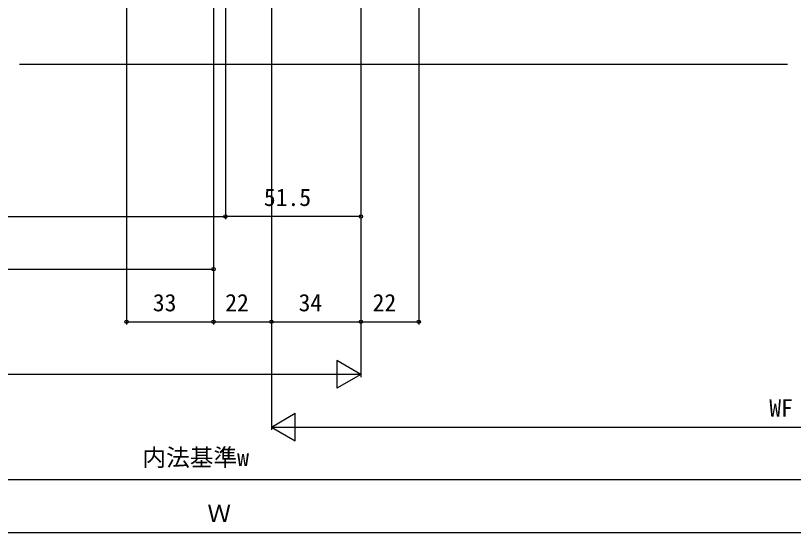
# Model space of a CAD drawing. Units: millimetres, scale not verified. Extents: x -525 to 525, y -783 to 778.
# Drawn here: x -79.3 to 216.3, y 86.1 to 282.4 of the extents above; entities that cross this region are included whole.
import ezdxf
from ezdxf.enums import TextEntityAlignment as Align

# ---------------------------------------------------------------- set-up
doc = ezdxf.new("R2010")
doc.units = ezdxf.units.MM
doc.header["$LTSCALE"] = 4
doc.layers.add('0-6_YKK_D', color=6, linetype='Continuous')
doc.layers.add('0-8_YSS_K', color=3, linetype='Continuous')
doc.styles.add('ＭＳ ゴシック', font='')
doc.styles.get('ＭＳ ゴシック').set_extended_font_data('MS Gothic')

msp = doc.modelspace()

# ---------------------------------------------------------------- linework, layer by layer
at = {"layer": '0-6_YKK_D'}
for p, q in [((-37.053, 393.388), (-37.053, 165.076)), ((-4.053, 362.388), (-4.053, 165.076)), ((-4.053, 362.388), (-4.053, 165.076)), ((-4.053, 362.388), (-4.053, 185.076)), ((17.95, 361.888), (17.95, 165.076)), ((17.95, 361.888), (17.95, 125.076)), ((17.95, 361.888), (17.95, 165.076)), ((51.95, 361.888), (51.95, 165.076)), ((51.95, 361.888), (51.95, 145.076)), ((51.95, 361.888), (51.95, 165.076)), ((51.95, 361.888), (51.95, 205.076)), ((73.947, 362.388), (73.947, 165.076)), ((0.5, 359.588), (0.5, 205.076)), ((0.5, 359.588), (0.5, 205.076)), ((-361.5, 206.076), (0.5, 206.076)), ((51.95, 206.076), (0.5, 206.076)), ((-357, 186.076), (-4.053, 186.076)), ((-37.053, 166.076), (-4.053, 166.076)), ((-4.053, 166.076), (17.95, 166.076)), ((17.95, 166.076), (51.95, 166.076)), ((51.95, 166.076), (73.947, 166.076)), ((51.95, 146.076), (42.857, 151.326)), ((42.857, 151.326), (42.857, 140.826)), ((41.45, 146.076), (-382.5, 146.076)), ((51.95, 146.076), (33.763, 146.076)), ((51.95, 146.076), (42.857, 140.826)), ((17.95, 126.076), (27.043, 131.326)), ((27.043, 120.826), (27.043, 131.326)), ((17.95, 126.076), (27.043, 120.826)), ((17.95, 126.076), (36.137, 126.076)), ((28.45, 126.076), (402.5, 126.076)), ((382.5, 106.076), (-382.5, 106.076)), ((-402.5, 86.076), (402.5, 86.076))]:
    msp.add_line(p, q, dxfattribs=at)
for centre in [(0.5, 206.076), (0.5, 206.076), (51.95, 206.076), (-4.053, 186.076), (-37.053, 166.076), (-4.053, 166.076), (-4.053, 166.076), (17.95, 166.076), (17.95, 166.076), (51.95, 166.076), (51.95, 166.076), (73.947, 166.076)]:
    msp.add_circle(centre, 0.637, dxfattribs=at)
at = {"layer": '0-8_YSS_K'}
msp.add_line((-77.755, 263.888), (213.974, 263.888), dxfattribs=at)

# ---------------------------------------------------------------- texts
at = {"layer": '0-6_YKK_D', "style": 'ＭＳ ゴシック'}
for s, p in [('51.5', (15.077, 208.076)), ('33', (-27.098, 168.076)), ('22', (0.403, 168.076)), ('34', (28.277, 168.076)), ('22', (56.403, 168.076)), ('WF', (207.114, 128.076)), ('内法基準w', (-31.065, 109.303)), ('Ｗ', (-6.392, 88.076))]:
    msp.add_text(s, height=6.598, dxfattribs=at).set_placement(p, align=Align.BOTTOM_LEFT)

doc.saveas('drawing.dxf')
